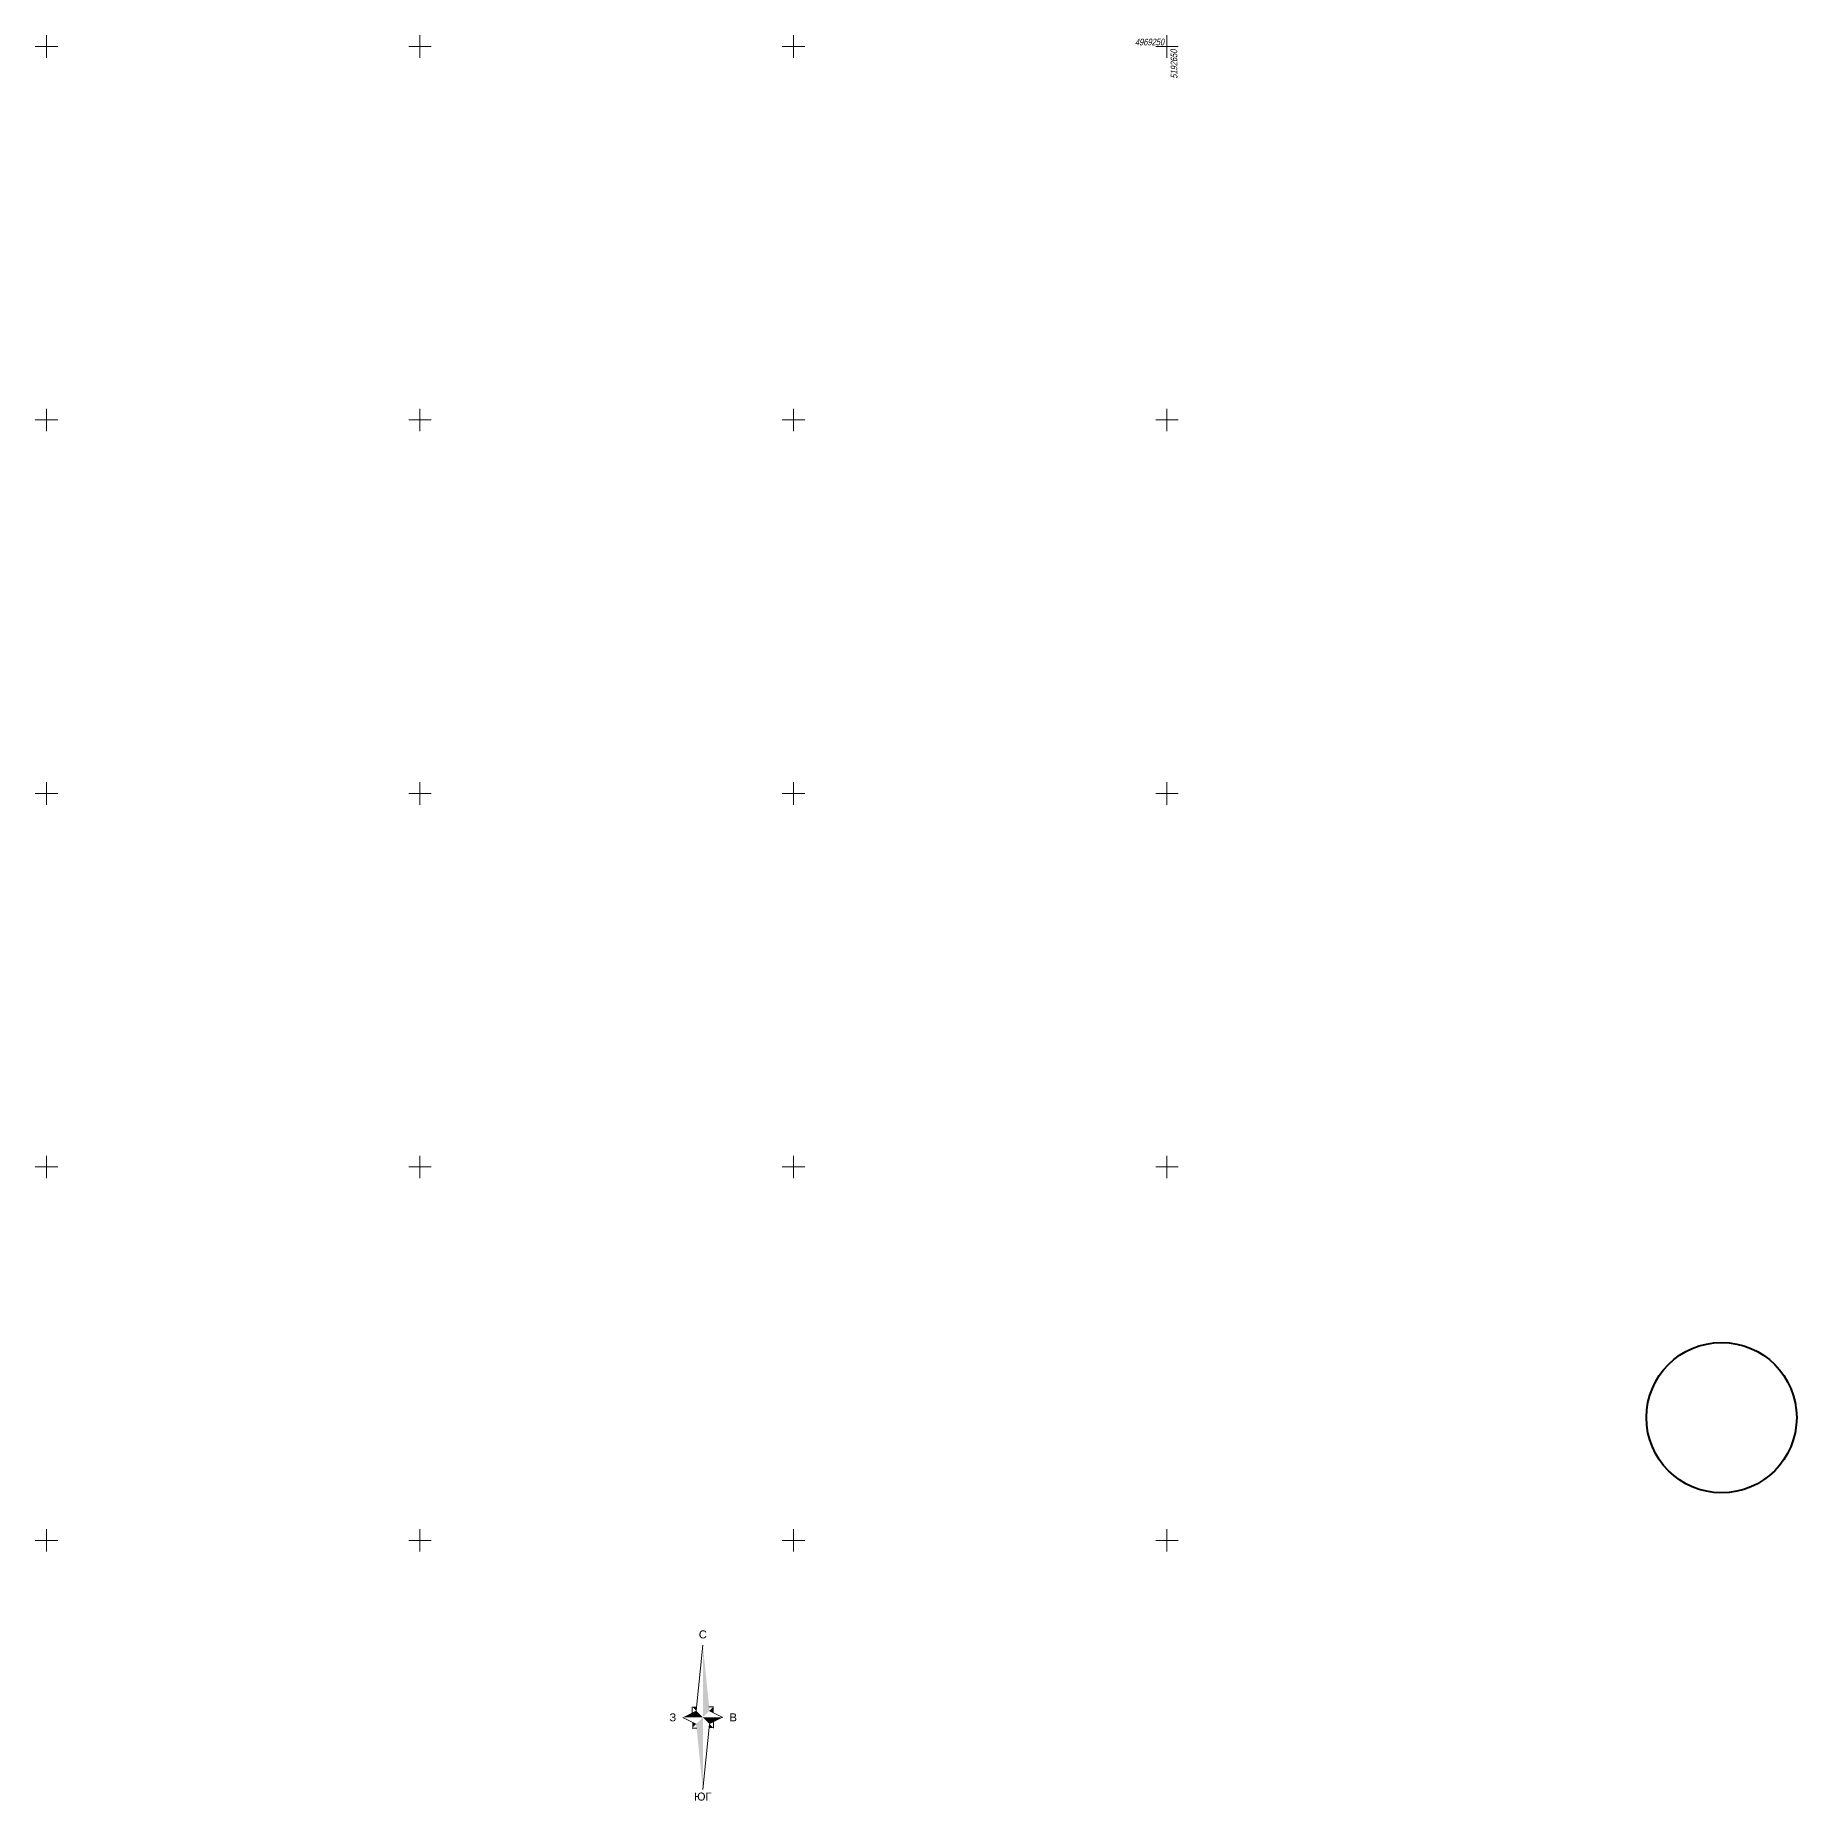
# Model space of a CAD drawing. Header units: metres. Extents: x 5191936 to 10384803, y 4968698 to 9938221.
# Drawn here: x 5192498.5 to 5192734.3, y 4969015.2 to 4969251.5 of the extents above; entities that cross this region are included whole.
import ezdxf
from ezdxf.enums import TextEntityAlignment as Align

# ---------------------------------------------------------------- set-up
doc = ezdxf.new("R2010")
doc.units = ezdxf.units.M
doc.layers.get('0').update_dxf_attribs({"lineweight": 18})
for name, color, linetype, lineweight in [('Grid', 7, 'Continuous', 18), ('Otm', 7, 'Continuous', 18), ('Рамка и сетка', 7, 'Continuous', 18)]:
    doc.layers.add(name, color=color, linetype=linetype, lineweight=lineweight)
doc.styles.get("Standard").update_dxf_attribs({"font": 'arial.ttf', "width": 0.8, "oblique": 13, "height": 0.9})

# ---------------------------------------------------------------- blocks, each defined once
blk = doc.blocks.new('GRID')
at = {"layer": 'Grid', "color": 104}
blk.add_line((-1.5, 0), (1.5, 0), dxfattribs=at)
for points in [[(0, 0), (0, 1.5)], [(0, 0), (0, -1.5)]]:
    blk.add_lwpolyline(points, dxfattribs=at)
blk = doc.blocks.new('INVZR')
for p, q in [((-1.83, 1.95), (-0.05, 19.52)), ((-1.83, -1.62), (-5.4, 0.16)), ((-2.91, 1.41), (-2.91, 3.02)), ((1.56, 3.02), (2.81, 3.02)), ((1.74, 1.95), (5.31, 0.16)), ((-1.66, -2.69), (-2.91, -2.69)), ((1.74, -1.62), (-0.05, -19.19)), ((2.81, -1.09), (2.81, -2.69))]:
    blk.add_line(p, q)
for points in [[(-0.05, 19.52), (-0.05, 0.16), (1.74, 1.95)], [(-5.4, 0.16), (-0.05, 0.16), (-1.83, 1.95)], [(-2.91, 3.02), (-1.83, 1.95), (-1.66, 3.02)], [(-0.05, -19.19), (-0.05, 0.16), (-1.83, -1.62)], [(5.31, 0.16), (-0.05, 0.16), (1.74, -1.62)], [(2.81, 3.02), (1.74, 1.95), (2.81, 1.41)], [(-2.91, -2.69), (-1.83, -1.62), (-2.91, -1.09)], [(2.81, -2.69), (1.74, -1.62), (1.56, -2.69)]]:
    blk.add_solid(points)
for s, height, p in [('С', 2.14, (-0.05, 21.3)), ('ЮГ', 2.143, (-0.05, -22.12))]:
    blk.add_text(s, height=height).set_placement(p, align=Align.CENTER)
blk.add_text('З', height=2.14).set_placement((-7.19, -0.91), align=Align.RIGHT)
blk.add_text('В', height=2.14).set_placement((7.09, -0.91))

msp = doc.modelspace()

# ---------------------------------------------------------------- linework, layer by layer
at = {"layer": 'Рамка и сетка', "color": 1, "lineweight": 40}
msp.add_circle((5192724.248, 4969066.444), 10.057, dxfattribs=at)

# ---------------------------------------------------------------- block references
at = {"layer": 'Grid', "color": 7, "linetype": 'Continuous'}
for p in [(5192500, 4969250), (5192550, 4969250), (5192600, 4969250), (5192650, 4969250), (5192500, 4969200), (5192550, 4969200), (5192600, 4969200), (5192650, 4969200), (5192500, 4969150), (5192550, 4969150), (5192600, 4969150), (5192650, 4969150), (5192500, 4969100), (5192550, 4969100), (5192600, 4969100), (5192650, 4969100), (5192500, 4969050), (5192550, 4969050), (5192600, 4969050), (5192650, 4969050)]:
    msp.add_blockref('GRID', p, dxfattribs=at)
at = {"layer": 'Рамка и сетка', "color": 7, "linetype": 'Continuous', "xscale": 0.5, "yscale": 0.5}
msp.add_blockref('INVZR', (5192587.893, 4969026.236), dxfattribs=at)

# ---------------------------------------------------------------- texts
at = {"layer": 'Otm', "oblique": 13, "width": 0.8}
for s, rotation, p in [('4969250', 0.13959, (5192645.71, 4969250.147, 295.813)), ('5192650', 90.53949, (5192651.408, 4969245.683, 295.813))]:
    msp.add_text(s, height=0.9, rotation=rotation, dxfattribs=at).set_placement(p)

doc.saveas('drawing.dxf')
